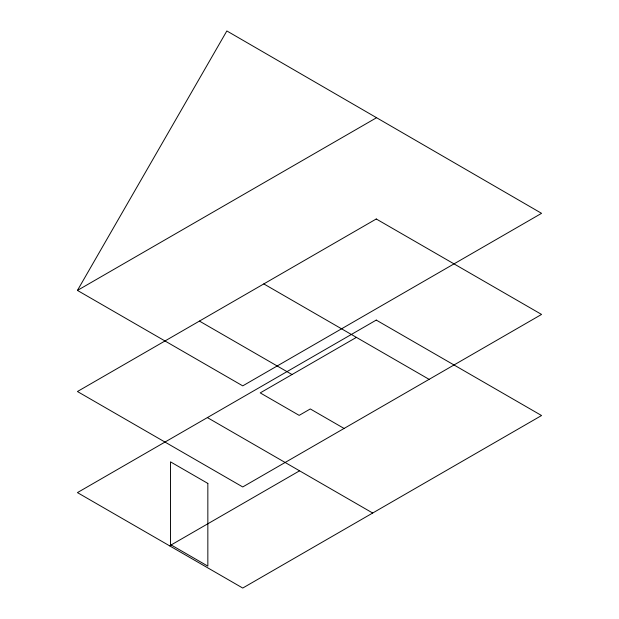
<?xml version="1.0" encoding="UTF-8"?>
<svg xmlns="http://www.w3.org/2000/svg" width="619" height="619" viewBox="0 0 619 619"><rect width="100%" height="100%" fill="white"/><g stroke="black" fill="none" stroke-linecap="round" stroke-linejoin="round"><path stroke-width="0.93" d="M77.437 290.419L226.848 30.95L541.563 213.331L242.741 385.861L77.437 290.419L376.259 117.896M356.397 337.37L260.228 392.895L299.17 415.372L310.297 408.95L344.071 428.449M169.621 545.834L299.573 470.811M263.802 283.912L429.114 379.354M199.426 321.083L292.021 374.541M207.38 417.585L372.684 513.027M376.259 218.987L77.437 391.518L242.741 486.952L541.563 314.429L376.259 218.987M376.259 320.085L77.437 492.608L242.741 588.05L541.563 415.527L376.259 320.085M207.845 483.416L170.488 461.851L170.488 544.565L207.845 566.137L207.845 483.416"/></g></svg>
